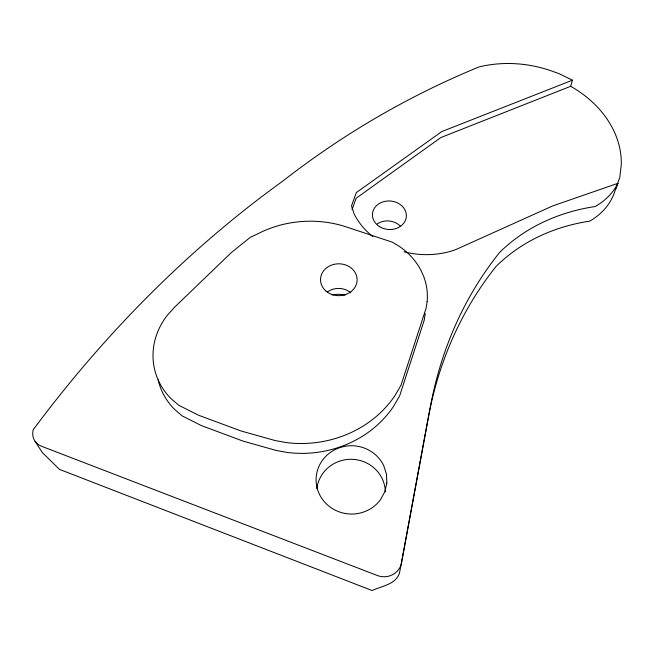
<?xml version="1.0" encoding="UTF-8"?>
<svg xmlns="http://www.w3.org/2000/svg" width="654" height="654" viewBox="0 0 654 654"><rect width="100%" height="100%" fill="white"/><g stroke="black" fill="none" stroke-linecap="round" stroke-linejoin="round"><path stroke-width="0.98" d="M425.255 313.609L424.25 320.1L399.619 395.932L393.831 405.946A105.539 95.37 -4.6 0 1 287.531 452.503L276.495 450.524L243.182 441.156L201.407 425.607L182.123 415.879L174.373 409.2A73.959 66.144 -13.4 0 1 158.121 379.672M427.953 419.23L399.463 573.272C395.408 584.692 381.65 585.992 372.175 590.562L59.391 469.343L42.24 452.429L35.095 441.344M617.932 183.308L615.692 188.973L619.788 177.398L621.3 164.497A106.438 84.971 11.5 0 0 570.672 86.295L572.446 80.189L558.688 73.493L554.24 71.94C530.378 62.972 503.85 60.896 478.998 66.929A2181.474 1344.305 63.3 0 0 283.002 180.937C187.281 249.934 103.528 335.183 33.231 429.711A17.642 15.099 -30 0 0 41.472 446.224L377.342 575.52A18.655 18.369 46.2 0 0 401.188 564.737L430.414 406.625A540.498 417.873 42.3 0 1 499.721 252.313A205.871 173.474 29 0 1 595.246 206.533A76.183 60.43 13.2 0 0 617.932 183.308L552.785 205.887L455.585 249.689A75.194 62.146 6.7 0 1 404.049 251.798M352.032 209.566L356.144 198.236L440.951 137.495L570.672 86.295M572.446 80.189L441.785 131.577L356.332 192.587L351.492 205.871L354.108 213.915A75.194 62.146 6.7 0 0 372.886 236.601M428.133 418.233A525.98 409.576 42.8 0 1 496.124 266.35A201.113 170.571 29.6 0 1 589.736 221.15A74.621 59.727 13.4 0 0 615.635 188.687M377.252 223.897A16.497 14.004 4.6 0 1 400.346 226.137M327.417 291.937A17.584 15.508 0.3 0 1 350.789 292.779M316.847 488.563A34.384 33.338 1.6 0 1 352.58 459.337A34.384 33.338 1.6 0 1 385.353 491.775M332.077 294.97A27.452 24.394 0.2 0 1 345.132 295.052M427.136 301.6L426.114 308.173L401.041 385.132L395.139 395.302A107.747 96.8 -4.4 0 1 286.534 442.603L275.26 440.575L241.228 431.043L198.554 415.233L178.869 405.341L170.964 398.548A75.512 67.149 -12.9 0 1 167.44 315.114L174.561 307.233L231.483 252.428L250.343 237.279L258.044 233.674A103.618 91.56 -2.9 0 1 344.061 226.194L392.335 242.193L398.45 245.806A71.311 62.588 2.1 0 1 420.906 270.282L423.588 276.225A71.311 62.588 2.1 0 1 427.136 301.6M386.857 482.963L384.838 491.694L380.522 499.64A35.455 34.155 1.8 0 1 326.403 503.915A35.455 34.155 1.8 0 1 331.292 451.808A35.455 34.155 1.8 0 1 383.71 465.599L386.465 474.068L386.857 482.963M379.778 226.774A16.979 14.265 4.6 0 0 406.314 216.76A16.979 14.265 4.6 0 0 382.099 202.176A16.979 14.265 4.6 0 0 379.778 226.774M326.158 291.21A18.296 15.925 0.5 0 0 356.585 283.566A18.296 15.925 0.5 0 0 333.712 264.429A18.296 15.925 0.5 0 0 326.158 291.21"/></g></svg>
